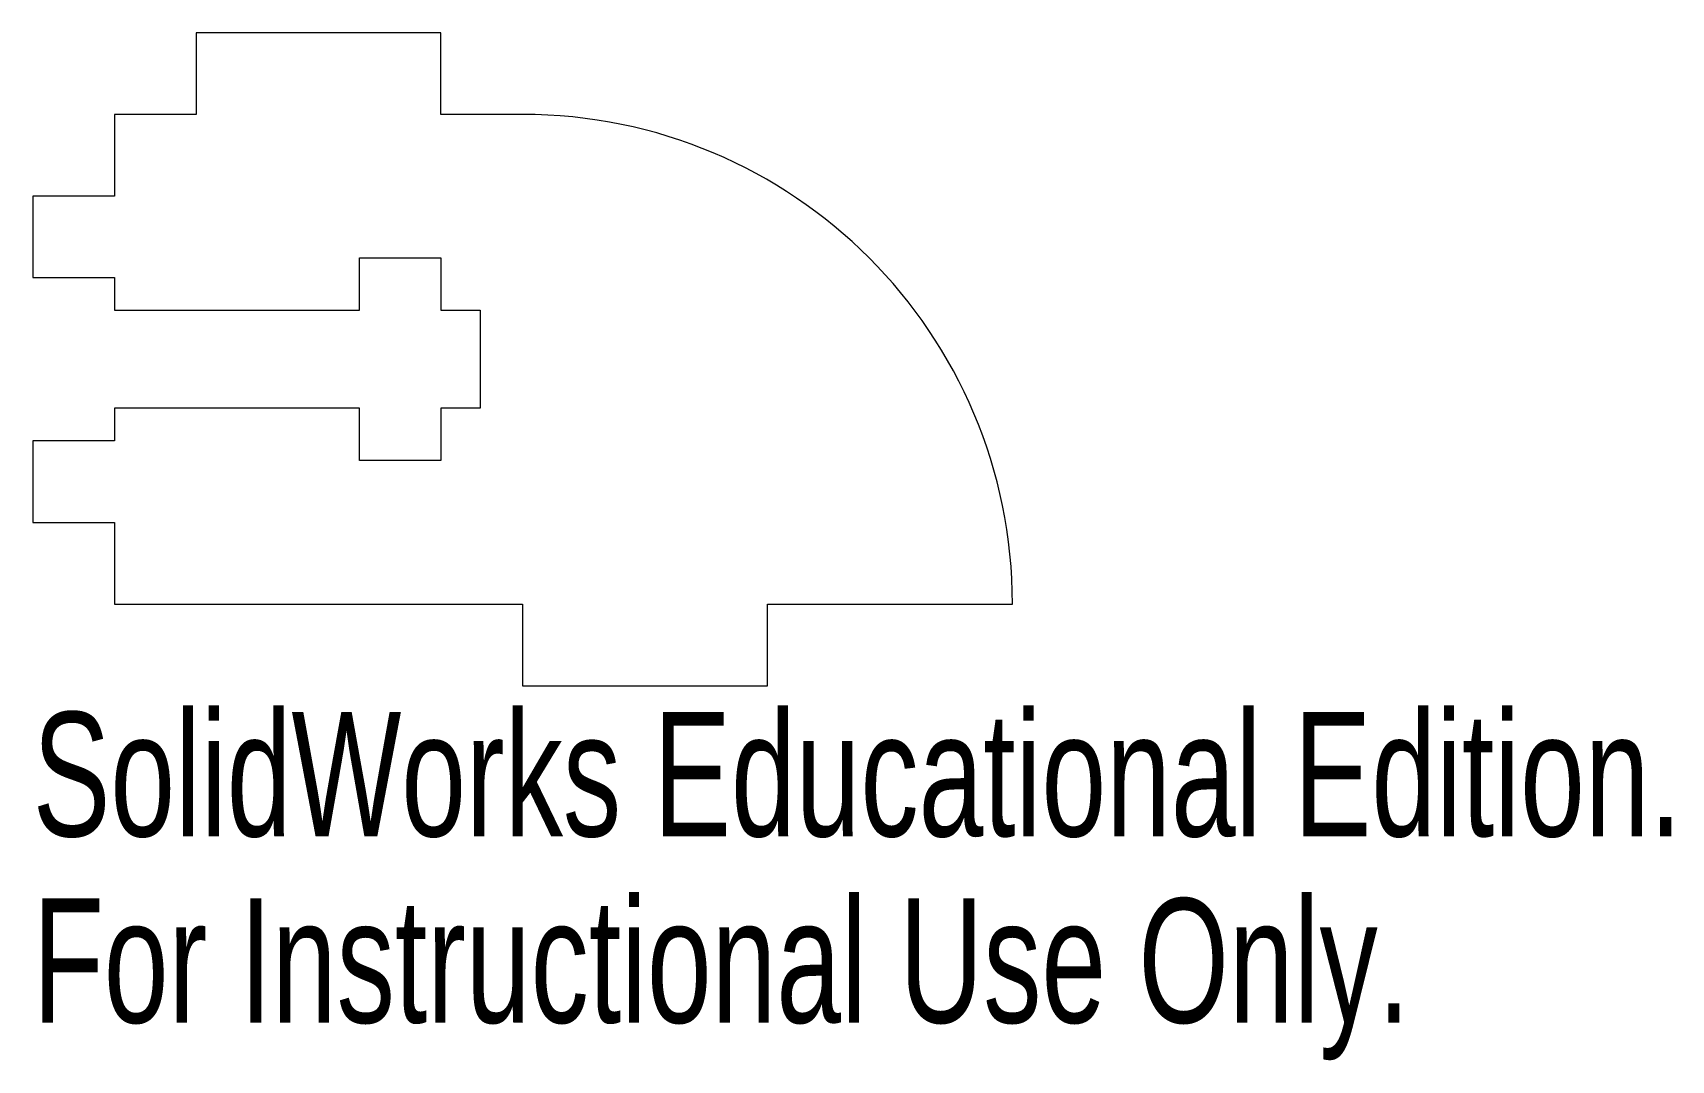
# Model space of a CAD drawing. Header units: inches. Extents: x -0.12 to 2.38, y -0.7 to 0.88.
import ezdxf

# ---------------------------------------------------------------- set-up
doc = ezdxf.new("R2010")
doc.units = ezdxf.units.IN
doc.header["$MEASUREMENT"] = 0
doc.styles.add('SLDTEXTSTYLE0', font='TXT', dxfattribs={"width": 0.7})

msp = doc.modelspace()

# ---------------------------------------------------------------- linework, layer by layer
at = {"color": 7, "linetype": 'Continuous', "lineweight": 15}
for p, q in [((0.5, 0.875), (0.125, 0.875)), ((0.125, 0.875), (0.125, 0.75)), ((0.5, 0.75), (0.5, 0.875)), ((0.125, 0.75), (0, 0.75)), ((0, 0.75), (0, 0.625)), ((0.625, 0.75), (0.5, 0.75)), ((0, 0.625), (-0.125, 0.625)), ((-0.125, 0.625), (-0.125, 0.5)), ((0.375, 0.45), (0.375, 0.5302)), ((0.375, 0.5302), (0.5, 0.5302)), ((0.5, 0.5302), (0.5, 0.45)), ((-0.125, 0.5), (0, 0.5)), ((0, 0.5), (0, 0.45)), ((0, 0.45), (0.375, 0.45)), ((0.5, 0.45), (0.56, 0.45)), ((0.56, 0.45), (0.56, 0.3)), ((0.375, 0.3), (0, 0.3)), ((0, 0.3), (0, 0.25)), ((0.375, 0.2198), (0.375, 0.3)), ((0.56, 0.3), (0.5, 0.3)), ((0.5, 0.3), (0.5, 0.2198)), ((0, 0.25), (-0.125, 0.25)), ((-0.125, 0.25), (-0.125, 0.125)), ((0.5, 0.2198), (0.375, 0.2198)), ((-0.125, 0.125), (0, 0.125)), ((0, 0.125), (0, 0)), ((0, 0), (0.625, 0)), ((0.625, 0), (0.625, -0.125)), ((1, -0.125), (1, 0)), ((1, 0), (1.375, 0)), ((0.625, -0.125), (1, -0.125))]:
    msp.add_line(p, q, dxfattribs=at)
msp.add_arc((0.625, 0), 0.75, 0, 90, dxfattribs=at)

# ---------------------------------------------------------------- texts
at = {"color": 7, "linetype": 'Continuous', "char_height": 0.1903, "attachment_point": 1, "style": 'SLDTEXTSTYLE0'}
for s, insert in [('SolidWorks Educational Edition.', (-0.125, -0.1651)), ('For Instructional Use Only.', (-0.125, -0.4506))]:
    msp.add_mtext(s, dxfattribs=dict(at, insert=insert))

doc.saveas('drawing.dxf')
